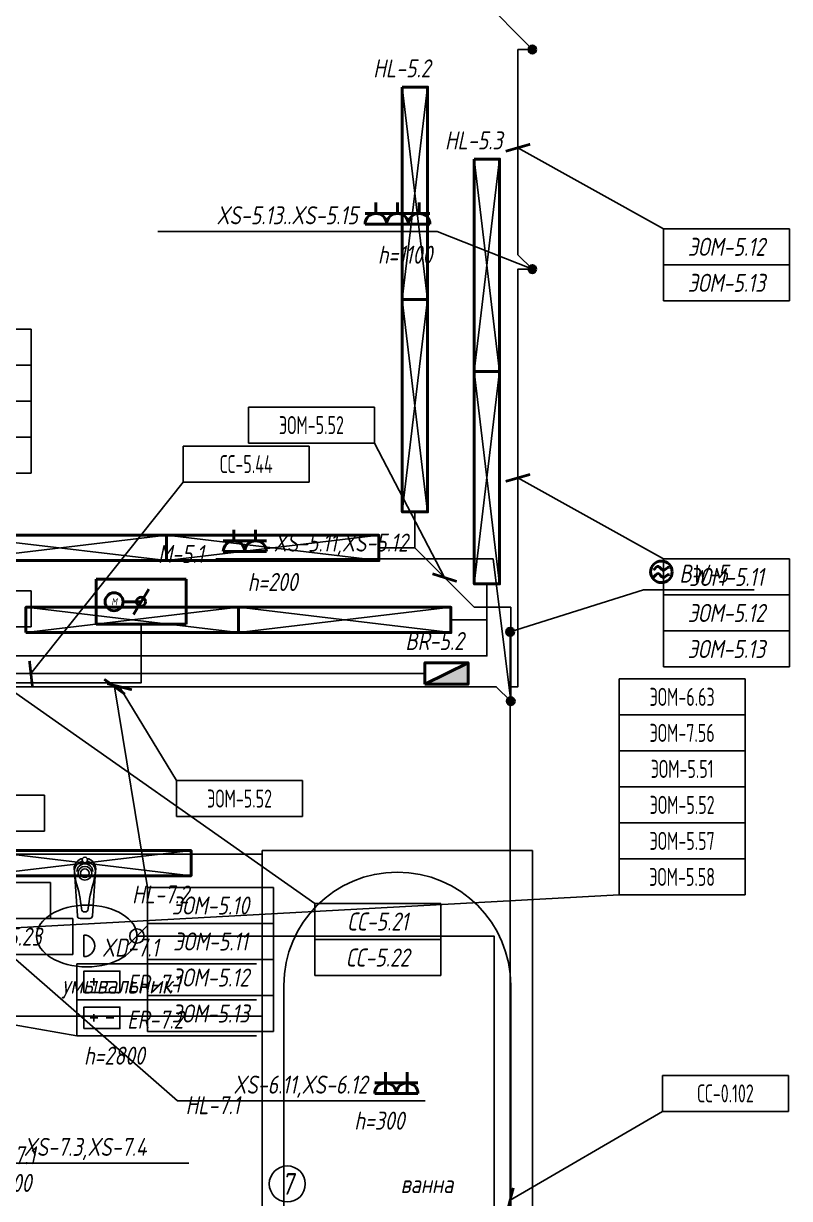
# Model space of a CAD drawing. Header units: millimetres. Extents: x -14566 to 16488, y -7315 to 17206.
# Drawn here: x 14168 to 16295, y 12178 to 15442 of the extents above; entities that cross this region are included whole.
import ezdxf
from ezdxf.enums import TextEntityAlignment as Align

# ---------------------------------------------------------------- set-up
doc = ezdxf.new("R2010")
doc.units = ezdxf.units.MM
for name, color, linetype in [('01 Экспликация', 7, 'Continuous'), ('02 Розетки', 7, 'Continuous'), ('04 Освещение', 7, 'Continuous'), ('05 Слаботочка', 7, 'Continuous'), ('06 Авт-ка климата', 7, 'Continuous'), ('07 Авт-ка общая', 7, 'Continuous'), ('08 Пож. и техн. сигн.', 7, 'Continuous'), ('09 ДСУП', 7, 'Continuous'), ('12 Трассы и коробки 220', 7, 'Continuous')]:
    doc.layers.add(name, color=color, linetype=linetype)
doc.styles.add('GOST typeA', font='')
doc.styles.get("Standard").update_dxf_attribs({"font": 'arial.ttf'})
doc.styles.add('ГОСТ-ISOCPEUR', font='isocpeui.ttf', dxfattribs={"width": 0.8})
doc.styles.get('GOST typeA').set_extended_font_data('GOST type A')
doc.linetypes.add('220V_LINE', pattern='A,0.2,-0.05,["~220V",Standard,S=0.1,R=0,X=0,Y=-0.05],-0.4,0.1', length=0.75)
doc.dimstyles.new('ISO-25', dxfattribs={"dimtxt": 2.5, "dimasz": 2.5, "dimexe": 1.25, "dimexo": 0.625, "dimtad": 1, "dimtxsty": 'Standard', "dimcen": 2.5, "dimadec": 0, "dimazin": 0, "dimtfac": 1, "dimtmove": 0, "dimatfit": 3, "dimfxl": 1, "dimarcsym": 0})

# ---------------------------------------------------------------- blocks, each defined once
blk = doc.blocks.new('датчик протечки')
at = {"color": 0, "lineweight": -2}
blk.add_circle((0, 0), 1.5, dxfattribs=at)
at = {"color": 0, "lineweight": -2, "start_tangent": (0.745789, 0.666182), "end_tangent": (0.976749, -0.214388)}
for points in [[(-1.08, 0.27), (-0.41, 0.76), (0.2, 0.22), (1.14, 0.64)], [(-1.08, -0.73), (-0.41, -0.24), (0.2, -0.78), (1.14, -0.36)]]:
    blk.add_spline(points, degree=3, dxfattribs=at)
blk = doc.blocks.new('счетчик воды')
at = {"lineweight": -2}
blk.add_hatch(color=0, dxfattribs=at).paths.add_polyline_path([(6, 0), (6, 3), (0, 0)])
at = {"color": 0, "lineweight": -2}
blk.add_line((0, 0), (6, 3), dxfattribs=at)
blk.add_lwpolyline([(0, 0), (0, 3), (6, 3), (6, 0)], close=True, dxfattribs=at)
blk = doc.blocks.new('розетка скрытая трехполюсная')
at = {"color": 0, "lineweight": -2}
for p, q in [((0, 0), (0, 3)), ((-1.5, 1.5), (1.5, 1.5)), ((-1.5, 0), (1.5, 0))]:
    blk.add_line(p, q, dxfattribs=at)
blk.add_arc((0, 0), 1.5, 0, 180, dxfattribs=at)
blk = doc.blocks.new('*T207')
at = {"layer": '04 Освещение', "color": 0, "lineweight": -2}
for p, q in [((0, 0), (350, 0)), ((0, 0), (0, -600)), ((350, 0), (350, -600)), ((0, -100), (350, -100)), ((0, -200), (350, -200)), ((0, -300), (350, -300)), ((0, -400), (350, -400)), ((0, -500), (350, -500)), ((0, -600), (350, -600))]:
    blk.add_line(p, q, dxfattribs=at)
at = {"layer": '04 Освещение', "color": 0, "char_height": 50, "width": 330, "attachment_point": 5, "style": 'GOST typeA'}
for s, insert in [('{\\W0.8;ЭОМ-6.63}', (175, -50)), ('{\\W0.8;ЭОМ-7.56}', (175, -150)), ('{\\W0.8;ЭОМ-5.51}', (175, -250)), ('{\\W0.8;ЭОМ-5.52}', (175, -350)), ('{\\W0.8;ЭОМ-5.57}', (175, -450)), ('{\\W0.8;ЭОМ-5.58}', (175, -550))]:
    blk.add_mtext(s, dxfattribs=dict(at, insert=insert))
blk = doc.blocks.new('*T209')
at = {"layer": '04 Освещение', "color": 0, "linetype": 'ByBlock', "lineweight": -2, "transparency": 16777216}
for p, q in [((0, 0), (350, 0)), ((0, 0), (0, -100)), ((350, 0), (350, -100)), ((0, -100), (350, -100))]:
    blk.add_line(p, q, dxfattribs=at)
at = {"layer": '04 Освещение', "color": 0, "transparency": 16777216, "insert": (175, -50), "char_height": 50, "width": 330, "attachment_point": 5, "style": 'GOST typeA'}
blk.add_mtext('{\\W0.8;ЭОМ-5.52}', dxfattribs=at)
blk = doc.blocks.new('*T235')
at = {"layer": '04 Освещение', "color": 0, "lineweight": -2}
for p, q in [((0, 0), (350, 0)), ((0, 0), (0, -100)), ((350, 0), (350, -100)), ((0, -100), (350, -100))]:
    blk.add_line(p, q, dxfattribs=at)
at = {"layer": '04 Освещение', "color": 0, "insert": (175, -50), "char_height": 50, "width": 330, "attachment_point": 5, "style": 'GOST typeA'}
blk.add_mtext('{\\W0.8;ЭОМ-7.53}', dxfattribs=at)
blk = doc.blocks.new('*T284')
at = {"layer": '06 Авт-ка климата', "color": 0, "lineweight": -2}
for p, q in [((0, 0), (350, 0)), ((0, 0), (0, -100)), ((350, 0), (350, -100)), ((0, -100), (350, -100))]:
    blk.add_line(p, q, dxfattribs=at)
at = {"layer": '06 Авт-ка климата', "color": 0, "insert": (175, -50), "char_height": 50, "width": 330, "attachment_point": 5, "style": 'ГОСТ-ISOCPEUR'}
blk.add_mtext('{СС-5.23}', dxfattribs=at)
blk = doc.blocks.new('*T313')
at = {"layer": '06 Авт-ка климата', "color": 0, "lineweight": -2}
for p, q in [((0, 0), (350, 0)), ((0, 0), (0, -200)), ((350, 0), (350, -200)), ((0, -100), (350, -100)), ((0, -200), (350, -200))]:
    blk.add_line(p, q, dxfattribs=at)
at = {"layer": '06 Авт-ка климата', "color": 0, "char_height": 50, "width": 330, "attachment_point": 5, "style": 'ГОСТ-ISOCPEUR'}
for s, insert in [('{СС-5.21}', (175, -50)), ('{СС-5.22}', (175, -150))]:
    blk.add_mtext(s, dxfattribs=dict(at, insert=insert))
blk = doc.blocks.new('*T365')
at = {"layer": '05 Слаботочка', "color": 0, "lineweight": -2}
for p, q in [((0, 0), (350, 0)), ((0, 0), (0, -400)), ((350, 0), (350, -400)), ((0, -100), (350, -100)), ((0, -200), (350, -200)), ((0, -300), (350, -300)), ((0, -400), (350, -400))]:
    blk.add_line(p, q, dxfattribs=at)
at = {"layer": '05 Слаботочка', "color": 0, "char_height": 50, "width": 330, "attachment_point": 5, "style": 'GOST typeA'}
for s, insert in [('{\\W0.8;СС-5.1}', (175, -50)), ('{\\W0.8;СС-5.2}', (175, -150)), ('{\\W0.8;СС-5.3}', (175, -250)), ('{\\W0.8;СС-5.4}', (175, -350))]:
    blk.add_mtext(s, dxfattribs=dict(at, insert=insert))
blk = doc.blocks.new('*T384')
at = {"layer": '05 Слаботочка', "color": 0, "lineweight": -2}
for p, q in [((0, 0), (350, 0)), ((0, 0), (0, -100)), ((350, 0), (350, -100)), ((0, -100), (350, -100))]:
    blk.add_line(p, q, dxfattribs=at)
at = {"layer": '05 Слаботочка', "color": 0, "insert": (175, -50), "char_height": 50, "width": 330, "attachment_point": 5, "style": 'GOST typeA'}
blk.add_mtext('{\\W0.8;СС-0.33}', dxfattribs=at)
blk = doc.blocks.new('*T396')
at = {"layer": '07 Авт-ка общая', "color": 0, "lineweight": -2}
for p, q in [((0, 0), (350, 0)), ((0, 0), (0, -100)), ((350, 0), (350, -100)), ((0, -100), (350, -100))]:
    blk.add_line(p, q, dxfattribs=at)
at = {"layer": '07 Авт-ка общая', "color": 0, "insert": (175, -50), "char_height": 50, "width": 330, "attachment_point": 5, "style": 'GOST typeA'}
blk.add_mtext('{\\W0.8;СС-5.44}', dxfattribs=at)
blk = doc.blocks.new('*T400')
at = {"layer": '07 Авт-ка общая', "color": 0, "lineweight": -2}
for p, q in [((0, 0), (350, 0)), ((0, 0), (0, -100)), ((350, 0), (350, -100)), ((0, -100), (350, -100))]:
    blk.add_line(p, q, dxfattribs=at)
at = {"layer": '07 Авт-ка общая', "color": 0, "insert": (175, -50), "char_height": 50, "width": 330, "attachment_point": 5, "style": 'GOST typeA'}
blk.add_mtext('{\\W0.8;СС-0.102}', dxfattribs=at)
blk = doc.blocks.new('*T415')
at = {"layer": '08 Пож. и техн. сигн.', "color": 0, "lineweight": -2}
for p, q in [((0, 0), (350, 0)), ((0, 0), (0, -100)), ((350, 0), (350, -100)), ((0, -100), (350, -100))]:
    blk.add_line(p, q, dxfattribs=at)
at = {"layer": '08 Пож. и техн. сигн.', "color": 0, "insert": (175, -50), "char_height": 50, "width": 330, "attachment_point": 5, "style": 'GOST typeA'}
blk.add_mtext('{\\W0.8;ТС-5.6}', dxfattribs=at)
blk = doc.blocks.new('розетка открытая трехполюсная')
at = {"color": 0, "lineweight": -2}
for p, q in [((0, 1.5), (0, 3)), ((-1.5, 1.5), (1.5, 1.5)), ((-1.5, 0), (1.5, 0))]:
    blk.add_line(p, q, dxfattribs=at)
blk.add_arc((0, 0), 1.5, 0, 180, dxfattribs=at)
blk = doc.blocks.new('*T540')
at = {"layer": '02 Розетки', "color": 0, "lineweight": -2}
for p, q in [((0, 0), (350, 0)), ((0, 0), (0, -400)), ((350, 0), (350, -400)), ((0, -100), (350, -100)), ((0, -200), (350, -200)), ((0, -300), (350, -300)), ((0, -400), (350, -400))]:
    blk.add_line(p, q, dxfattribs=at)
at = {"layer": '02 Розетки', "color": 0, "char_height": 50, "width": 330, "attachment_point": 5, "style": 'ГОСТ-ISOCPEUR'}
for s, insert in [('{ЭОМ-5.10}', (175, -50)), ('{ЭОМ-5.11}', (175, -150)), ('{ЭОМ-5.12}', (175, -250)), ('{ЭОМ-5.13}', (175, -350))]:
    blk.add_mtext(s, dxfattribs=dict(at, insert=insert))
blk = doc.blocks.new('*T541')
at = {"layer": '02 Розетки', "color": 0, "lineweight": -2}
for p, q in [((0, 0), (350, 0)), ((0, 0), (0, -300)), ((350, 0), (350, -300)), ((0, -100), (350, -100)), ((0, -200), (350, -200)), ((0, -300), (350, -300))]:
    blk.add_line(p, q, dxfattribs=at)
at = {"layer": '02 Розетки', "color": 0, "char_height": 50, "width": 330, "attachment_point": 5, "style": 'ГОСТ-ISOCPEUR'}
for s, insert in [('{ЭОМ-5.11}', (175, -50)), ('{ЭОМ-5.12}', (175, -150)), ('{ЭОМ-5.13}', (175, -250))]:
    blk.add_mtext(s, dxfattribs=dict(at, insert=insert))
blk = doc.blocks.new('*T542')
at = {"layer": '02 Розетки', "color": 0, "lineweight": -2}
for p, q in [((0, 0), (350, 0)), ((0, 0), (0, -200)), ((350, 0), (350, -200)), ((0, -100), (350, -100)), ((0, -200), (350, -200))]:
    blk.add_line(p, q, dxfattribs=at)
at = {"layer": '02 Розетки', "color": 0, "char_height": 50, "width": 330, "attachment_point": 5, "style": 'ГОСТ-ISOCPEUR'}
for s, insert in [('{ЭОМ-5.12}', (175, -50)), ('{ЭОМ-5.13}', (175, -150))]:
    blk.add_mtext(s, dxfattribs=dict(at, insert=insert))
blk = doc.blocks.new('ИП')
at = {"color": 0}
for p, q in [((1.38, 0.97), (1.38, 2.03)), ((0.86, 1.5), (1.91, 1.5)), ((4.14, 1.5), (3.09, 1.5))]:
    blk.add_line(p, q, dxfattribs=at)
blk.add_lwpolyline([(0, 0), (5, 0), (5, 3), (0, 3)], close=True, dxfattribs=at)
blk = doc.blocks.new('коробка коммутационная')
at = {"color": 0}
blk.add_line((0, 3), (0, 0), dxfattribs=at)
blk.add_arc((0, 1.5), 1.5, 270, 90, dxfattribs=at)
blk = doc.blocks.new('A$C441F25BF')
at = {"linetype": 'ByBlock'}
for p, q in [((26.3, -1765.2), (26.2, 34.8)), ((26.2, 34.8), (776.2, 34.8)), ((776.3, -1765.2), (776.2, 34.8)), ((86.2, -340.2), (86.3, -1555.2)), ((716.2, -340.2), (716.3, -1555.2)), ((566.3, -1705.2), (236.3, -1705.2)), ((776.3, -1765.2), (26.3, -1765.2))]:
    blk.add_line(p, q, dxfattribs=at)
blk.add_circle((401.3, -1509.3), 25, dxfattribs=at)
for centre, radius, start, end in [((401.2, -340.2), 315, 0.001, 180.001), ((236.3, -1555.2), 150, 180.001, 270.001), ((566.3, -1555.2), 150, 270.001, 0.001)]:
    blk.add_arc(centre, radius, start, end, dxfattribs=at)
blk = doc.blocks.new('*T583')
at = {"layer": '04 Освещение', "color": 0, "linetype": 'ByBlock', "lineweight": -2, "transparency": 16777216}
for p, q in [((0, 0), (350, 0)), ((0, 0), (0, -100)), ((350, 0), (350, -100)), ((0, -100), (350, -100))]:
    blk.add_line(p, q, dxfattribs=at)
at = {"layer": '04 Освещение', "color": 0, "transparency": 16777216, "insert": (175, -50), "char_height": 50, "width": 330, "attachment_point": 5, "style": 'GOST typeA'}
blk.add_mtext('{\\W0.8;ЭОМ-5.52}', dxfattribs=at)

msp = doc.modelspace()

# ---------------------------------------------------------------- hatches: boundary and pattern name
at = {"layer": '07 Авт-ка общая'}
msp.add_hatch(color=256, dxfattribs=at).paths.add_polyline_path([(15509.5, 13752.5, 1), (15529.5, 13752.5, 1)])
at = {"layer": '12 Трассы и коробки 220'}
for points in [[(15571.2, 15370, 1), (15591.2, 15370, 1)], [(15571.2, 14760.1, 1), (15591.2, 14760.1, 1)], [(15511.2, 13560.1, 1), (15531.2, 13560.1, 1)]]:
    msp.add_hatch(color=256, dxfattribs=at).paths.add_polyline_path(points)

# ---------------------------------------------------------------- linework, layer by layer
at = {"layer": '01 Экспликация'}
msp.add_circle((14900.8, 12218.9), 50, dxfattribs=at)
at = {"layer": '02 Розетки'}
for p, q in [((15316.8, 15637.1), (15581.2, 15370)), ((14541.3, 14864.6), (15316.8, 14864.6)), ((15316.8, 14864.6), (15581.2, 14760.1)), ((14702.8, 13955.4), (15472.1, 13955.4)), ((15472.1, 13955.4), (15521.2, 13560.1)), ((14596.1, 12449.8), (13897.3, 13060.1)), ((14596.1, 12449.8), (15283.5, 12449.8)), ((14008.9, 12276.8), (14627.2, 12276.8))]:
    msp.add_line(p, q, dxfattribs=at)
at = {"layer": '04 Освещение', "color": 3}
for p, q in [((15290.1, 15265.6), (15220.1, 14675.6)), ((15290.1, 14675.6), (15220.1, 15265.6)), ((15490.1, 15065.6), (15420.1, 14475.6)), ((15490.1, 14475.6), (15420.1, 15065.6)), ((15290.1, 14675.6), (15220.1, 14085.6)), ((15290.1, 14085.6), (15220.1, 14675.6)), ((15490.1, 14475.6), (15420.1, 13885.6)), ((15490.1, 13885.6), (15420.1, 14475.6)), ((13975.1, 14020.6), (14565.1, 13950.6)), ((14565.1, 14020.6), (13975.1, 13950.6)), ((14565.1, 14020.6), (15155.1, 13950.6)), ((15155.1, 14020.6), (14565.1, 13950.6)), ((14175.1, 13820.6), (14765.1, 13750.6)), ((14765.1, 13820.6), (14175.1, 13750.6)), ((14765.1, 13820.6), (15355.1, 13750.6)), ((15355.1, 13820.6), (14765.1, 13750.6)), ((14043.7, 13145.1), (14633.7, 13075.1)), ((14633.7, 13145.1), (14043.7, 13075.1))]:
    msp.add_line(p, q, dxfattribs=at)
at = {"layer": '04 Освещение', "linetype": '220V_LINE', "ltscale": 200}
for q in [(15455.1, 13885.6), (15355.1, 13785.6)]:
    msp.add_line((15455.1, 13785.6), q, dxfattribs=at)
at = {"layer": '04 Освещение'}
for p, q in [((14316.2, 12830.3), (14316.2, 12630.3)), ((14316.2, 12830.3), (14815.7, 12830.3)), ((14316.2, 12730.3), (14815.7, 12730.3)), ((14316.2, 12630.3), (14105.5, 12667.3)), ((14316.2, 12630.3), (14815.7, 12630.3))]:
    msp.add_line(p, q, dxfattribs=at)
at = {"layer": '04 Освещение', "color": 3, "lineweight": 40, "flags": 128}
for points in [[(15220.1, 15265.6), (15290.1, 15265.6), (15290.1, 14675.6), (15220.1, 14675.6)], [(15420.1, 15065.6), (15490.1, 15065.6), (15490.1, 14475.6), (15420.1, 14475.6)], [(15220.1, 14675.6), (15290.1, 14675.6), (15290.1, 14085.6), (15220.1, 14085.6)], [(15420.1, 14475.6), (15490.1, 14475.6), (15490.1, 13885.6), (15420.1, 13885.6)], [(13975.1, 13950.6), (13975.1, 14020.6), (14565.1, 14020.6), (14565.1, 13950.6)], [(14565.1, 13950.6), (14565.1, 14020.6), (15155.1, 14020.6), (15155.1, 13950.6)], [(14175.1, 13750.6), (14175.1, 13820.6), (14765.1, 13820.6), (14765.1, 13750.6)], [(14765.1, 13750.6), (14765.1, 13820.6), (15355.1, 13820.6), (15355.1, 13750.6)], [(14043.7, 13075.1), (14043.7, 13145.1), (14633.7, 13145.1), (14633.7, 13075.1)]]:
    msp.add_lwpolyline(points, close=True, dxfattribs=at)
at = {"layer": '04 Освещение', "linetype": '220V_LINE', "ltscale": 200, "flags": 128}
for points in [[(15255.1, 14085.6), (15255.1, 13985.6), (15420.1, 13820.6), (15521.2, 13820.6), (15521.2, 13560.1)], [(15255.1, 13985.6), (15155.1, 13985.6)], [(13682, 13340.1), (13682, 13685.6), (15455.1, 13685.6), (15455.1, 13785.6)]]:
    msp.add_lwpolyline(points, dxfattribs=at)
at = {"layer": '06 Авт-ка климата', "lineweight": 40}
for p, q in [((14370, 13898.6), (14620, 13898.6)), ((14370, 13898.6), (14370, 13773.6)), ((14473.4, 13800.8), (14516.7, 13871.4)), ((14620, 13898.6), (14620, 13773.6)), ((14445, 13836.1), (14495, 13836.1)), ((14620, 13773.6), (14370, 13773.6))]:
    msp.add_line(p, q, dxfattribs=at)
at = {"layer": '06 Авт-ка климата'}
msp.add_lwpolyline([(13717.7, 13550.2), (13717.7, 13610.5), (14495, 13610.5), (14495, 13773.6)], dxfattribs=at)
at = {"layer": '06 Авт-ка климата', "lineweight": 40}
for centre, radius in [((14420, 13836.1), 25), ((14495, 13836.1), 12.5)]:
    msp.add_circle(centre, radius, dxfattribs=at)
at = {"layer": '07 Авт-ка общая'}
for q in [(15519.5, 13752.5), (16196.8, 13869.1)]:
    msp.add_line((15889.5, 13869.1), q, dxfattribs=at)
for points in [[(15519.5, 13752.5), (15519.5, 10800.2), (15541.7, 10778)], [(13717.7, 13550.2), (13717.7, 13636.7), (15282.9, 13636.7)]]:
    msp.add_lwpolyline(points, dxfattribs=at)
at = {"layer": '07 Авт-ка общая', "lineweight": 40}
msp.add_circle((15519.5, 13752.5), 10, dxfattribs=at)
at = {"layer": '09 ДСУП'}
for p, q in [((14308.6, 13094.3), (14314, 13058.7)), ((14368.9, 13094.3), (14363.5, 13058.7)), ((14309.6, 13086.2), (14317.9, 12963.7)), ((14367.8, 13087.3), (14359.5, 12963.7)), ((14352.1, 12956.3), (14325.3, 12956.3))]:
    msp.add_line(p, q, dxfattribs=at)
at = {"layer": '09 ДСУП', "color": 3, "lineweight": -2}
msp.add_line((14511.7, 12935.9), (14455.1, 12879.3), dxfattribs=at)
at = {"layer": '09 ДСУП'}
msp.add_lwpolyline([(13846.2, 12685.1), (13846.2, 13135.1), (14831.2, 13135.1), (14831.2, 12685.1)], close=True, dxfattribs=at)
for points in [[(14316.7, 13087, -0.414214), (14338.7, 13108, -0.685598)], [(14360.7, 13087, 0.414214), (14338.7, 13108, 0.685598)], [(14314, 13058.7, -0.056937), (14329.1, 12983.3, 0.386594), (14338.7, 12974.5, 0.042563)], [(14363.5, 13058.7, 0.056937), (14348.3, 12983.3, -0.386594), (14338.7, 12974.5, -0.042563)]]:
    msp.add_lwpolyline(points, format="xyb", dxfattribs=at)
at = {"layer": '09 ДСУП', "color": 3, "lineweight": -2}
msp.add_lwpolyline([(15514.8, 11112.8), (15474.8, 11147.1), (15474.8, 12907.6), (14483.4, 12907.6)], dxfattribs=at)
at = {"layer": '09 ДСУП'}
for radius in [19, 12]:
    msp.add_circle((14338.7, 13081.9), radius, dxfattribs=at)
at = {"layer": '09 ДСУП', "color": 3, "lineweight": -2}
msp.add_circle((14483.4, 12907.6), 20, dxfattribs=at)
at = {"layer": '09 ДСУП'}
for centre, radius, start, end in [((14338.4, 13093.9), 29.8, 101.9469, 179.2708), ((14338.7, 13119), 7.72, 147.5959, 32.4041), ((14338.7, 13119), 7.72, 32.4041, 147.5959), ((14339.1, 13093.9), 29.8, 0.7292, 78.0531), ((14338.7, 13086.9), 29.1, 103.4509, 181.3715), ((14338.7, 13086.9), 29.1, 0.6217, 76.5491), ((14325.3, 12963.7), 7.44, 180, 270), ((14352.1, 12963.7), 7.44, 270, 0)]:
    msp.add_arc(centre, radius, start, end, dxfattribs=at)
msp.add_ellipse((14344.1, 12907.6), major_axis=(139.3, 0), ratio=0.616662, dxfattribs=at)
at = {"layer": '12 Трассы и коробки 220', "linetype": '220V_LINE', "ltscale": 200, "flags": 128}
for points in [[(15581.2, 14760.1), (15541.2, 14800.1), (15541.2, 15370), (15581.2, 15370)], [(15521.2, 13560.1), (15521.2, 13600.1), (15541.2, 13600.1), (15541.2, 14760.1), (15581.2, 14760.1)], [(13951.2, 13560.1), (13991.2, 13600.1), (15481.2, 13600.1), (15521.2, 13560.1)]]:
    msp.add_lwpolyline(points, dxfattribs=at)
at = {"layer": '12 Трассы и коробки 220', "lineweight": 40}
for centre in [(15581.2, 15370), (15581.2, 14760.1), (15521.2, 13560.1)]:
    msp.add_circle(centre, 10, dxfattribs=at)

# ---------------------------------------------------------------- block references
for name, p in [('*T542', (15945.2, 14871.9)), ('*T365', (13839.6, 14593.1)), ('*T583', (14792.8, 14376.7)), ('*T396', (14611.9, 14268.4)), ('*T541', (15945.2, 13954.9)), ('*T384', (13839.6, 13866)), ('*T207', (15822, 13621.8)), ('*T209', (14593.2, 13339.4)), ('*T235', (13876.2, 13298.8)), ('*T415', (13893, 13056.3)), ('*T540', (14512.5, 13042.3)), ('*T313', (14977.1, 12997.8)), ('*T284', (13955.4, 12955.9)), ('*T400', (15942.6, 12520.4))]:
    msp.add_blockref(name, p)
at = {"layer": '02 Розетки', "color": 1, "lineweight": 40, "xscale": 20, "yscale": 20, "zscale": 20}
for name, p in [('розетка открытая трехполюсная', (15146.8, 14884.6)), ('розетка открытая трехполюсная', (15206.8, 14884.6)), ('розетка открытая трехполюсная', (15266.8, 14884.6)), ('розетка открытая трехполюсная', (14752.8, 13975.4)), ('розетка открытая трехполюсная', (14812.8, 13975.4)), ('розетка скрытая трехполюсная', (15173.5, 12469.8)), ('розетка скрытая трехполюсная', (15233.5, 12469.8))]:
    msp.add_blockref(name, p, dxfattribs=at)
at = {"layer": '04 Освещение', "xscale": 20, "yscale": 20, "zscale": 20}
for p in [(14336.2, 12750.3), (14336.2, 12650.3)]:
    msp.add_blockref('ИП', p, dxfattribs=at)
at = {"layer": '07 Авт-ка общая', "color": 4, "lineweight": 40, "xscale": 20, "yscale": 20, "zscale": 20}
for name, p in [('датчик протечки', (15939.5, 13919.1)), ('счетчик воды', (15282.9, 13606.7))]:
    msp.add_blockref(name, p, dxfattribs=at)
at = {"layer": '09 ДСУП'}
msp.add_blockref('A$C441F25BF', (14805, 13110.3), dxfattribs=at)
at = {"layer": '12 Трассы и коробки 220', "xscale": 20, "yscale": 20, "zscale": 20}
msp.add_blockref('коробка коммутационная', (14336.2, 12850.3), dxfattribs=at)

# ---------------------------------------------------------------- texts
at = {"layer": '01 Экспликация', "style": 'ГОСТ-ISOCPEUR', "width": 0.8}
msp.add_text('7', height=60, dxfattribs=at).set_placement((14900.8, 12218.9), align=Align.MIDDLE)
at = {"layer": '02 Розетки', "linetype": 'Continuous', "style": 'ГОСТ-ISOCPEUR', "width": 0.8}
for s, p in [('XS-5.13..XS-5.15', (15096.8, 14884.6)), ('h=1100', (15303.6, 14775)), ('h=200', (14929.6, 13865.9)), ('XS-6.11,XS-6.12', (15123.5, 12469.8))]:
    msp.add_text(s, height=50, dxfattribs=at).set_placement(p, align=Align.RIGHT)
for s, p in [('XS-5.11,XS-5.12', (14862.8, 13975.4)), ('h=300', (15086.7, 12369.7)), ('XS-7.3,XS-7.4', (14168.9, 12296.8)), ('h=1800', (14028.9, 12196.7))]:
    msp.add_text(s, height=50, dxfattribs=at).set_placement(p)
at = {"layer": '04 Освещение', "linetype": 'Continuous', "style": 'ГОСТ-ISOCPEUR', "width": 0.8}
for s, p in [('HL-5.2', (15298.4, 15292.6)), ('HL-5.3', (15498.4, 15092.6)), ('HL-7.2', (14627.7, 12997.9)), ('HL-7.1', (14769, 12412.7))]:
    msp.add_text(s, height=50, dxfattribs=at).set_placement(p, align=Align.RIGHT)
for s, p in [('ER-7.1', (14456.2, 12750.3)), ('ER-7.2', (14456.2, 12650.3)), ('h=2800', (14336.2, 12550.2))]:
    msp.add_text(s, height=50, dxfattribs=at).set_placement(p)
at = {"layer": '05 Слаботочка', "linetype": 'Continuous', "style": 'ГОСТ-ISOCPEUR', "width": 0.8}
msp.add_text('BA-7.1', height=50, dxfattribs=at).set_placement((14201.8, 12273.4), align=Align.RIGHT)
at = {"layer": '06 Авт-ка климата', "linetype": 'Continuous', "style": 'ГОСТ-ISOCPEUR', "width": 0.8}
msp.add_text('M-5.1', height=50, dxfattribs=at).set_placement((14669.1, 13943.8), align=Align.RIGHT)
at = {"layer": '06 Авт-ка климата', "lineweight": 40, "style": 'ГОСТ-ISOCPEUR', "width": 0.8}
msp.add_text('M', height=20, rotation=360, dxfattribs=at).set_placement((14420, 13836.1), align=Align.MIDDLE_CENTER)
at = {"layer": '07 Авт-ка общая', "linetype": 'Continuous', "style": 'ГОСТ-ISOCPEUR', "width": 0.8}
msp.add_text('BW-5', height=50, dxfattribs=at).set_placement((15989.5, 13889.1))
msp.add_text('BR-5.2', height=50, dxfattribs=at).set_placement((15391.1, 13701.9), align=Align.RIGHT)
at = {"layer": '09 ДСУП', "linetype": 'Continuous', "style": 'ГОСТ-ISOCPEUR', "width": 0.8}
for s, p in [('умывальник', (14275.2, 12747.6)), ('ванна', (15215.4, 12193.7))]:
    msp.add_text(s, height=50, dxfattribs=at).set_placement(p)
at = {"layer": '12 Трассы и коробки 220', "linetype": 'Continuous', "style": 'ГОСТ-ISOCPEUR', "width": 0.8}
msp.add_text('XD-7.1', height=50, dxfattribs=at).set_placement((14386.2, 12850.3))

# ---------------------------------------------------------------- leaders
at = {"layer": '02 Розетки'}
for points in [[(15541.2, 15097.1), (15945.2, 14871.9), (16120.2, 14871.9)], [(15541.2, 14180.1), (15945.2, 13954.9), (16120.2, 13954.9)], [(14421.2, 13600.1), (14512.5, 13042.3), (14687.5, 13042.3)]]:
    msp.add_leader(points, dimstyle='ISO-25', override={"dimasz": 50, "dimgap": 1, "dimtad": 0, "dimldrblk": 'ArchTick'}, dxfattribs=at)
at = {"layer": '04 Освещение'}
for points in [[(15337.6, 13903.1), (15142.8, 14276.7), (14967.8, 14276.7)], [(14434.9, 13600.1), (14593.2, 13339.4), (14768.2, 13339.4)], [(13601.2, 12900.5), (15822, 13021.8), (15997, 13021.8)]]:
    msp.add_leader(points, dimstyle='ISO-25', override={"dimasz": 50, "dimgap": 1, "dimtad": 0, "dimldrblk": 'ArchTick'}, dxfattribs=at)
at = {"layer": '06 Авт-ка климата'}
msp.add_leader([(14106.4, 13610.5), (14977.1, 12997.8), (15152.1, 12997.8)], dimstyle='ISO-25', override={"dimasz": 50, "dimgap": 1, "dimtad": 0, "dimldrblk": 'ArchTick'}, dxfattribs=at)
at = {"layer": '07 Авт-ка общая'}
for points in [[(14188.9, 13636.7), (14611.9, 14168.4), (14786.9, 14168.4)], [(15519.5, 12173.7), (15942.6, 12420.4), (16117.6, 12420.4)]]:
    msp.add_leader(points, dimstyle='ISO-25', override={"dimasz": 50, "dimgap": 1, "dimtad": 0, "dimldrblk": 'ArchTick'}, dxfattribs=at)

doc.saveas('drawing.dxf')
